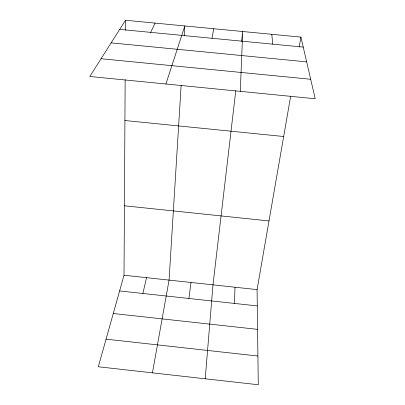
<?xml version="1.0" encoding="UTF-8"?>
<svg xmlns="http://www.w3.org/2000/svg" width="405" height="405" viewBox="0 0 405 405"><rect width="100%" height="100%" fill="white"/><g stroke="black" fill="none" stroke-linecap="round" stroke-linejoin="round"><path stroke-width="0.61" d="M290.684 96.112L257.079 289.61L258.274 384.75L98.319 366.763L124.021 275.238L125.155 79.75M125.444 30.289L125.499 20.25L300.93 37.103L315.196 98.759L89.804 76.479L125.499 20.25M234.444 303.426L235.011 287.226M240.292 91.353L242.722 31.509L241.547 41.497M181.146 85.283L169.072 280.103L152.437 372.848M184.204 35.959L184.827 25.95L165.908 84.002M205.224 378.786L212.984 284.847L235.776 90.685M188.912 298.475L191.008 282.472M299.199 47.061L300.93 37.103M211.997 38.288L213.734 28.725M142.889 293.468L146.524 277.668M150.685 32.37L155.12 23.095M119.708 29.378L303.239 47.096M111.142 42.864L306.661 61.869M101.068 58.73L310.686 79.269M124.917 120.518L283.667 136.515M124.421 205.786L269.006 220.933M124.021 275.238L257.079 289.61M119.612 290.937L257.281 305.912M113.273 313.51L257.575 329.366M106.07 339.167L257.914 356.035M271.785 34.303L272.742 44.15"/></g></svg>
